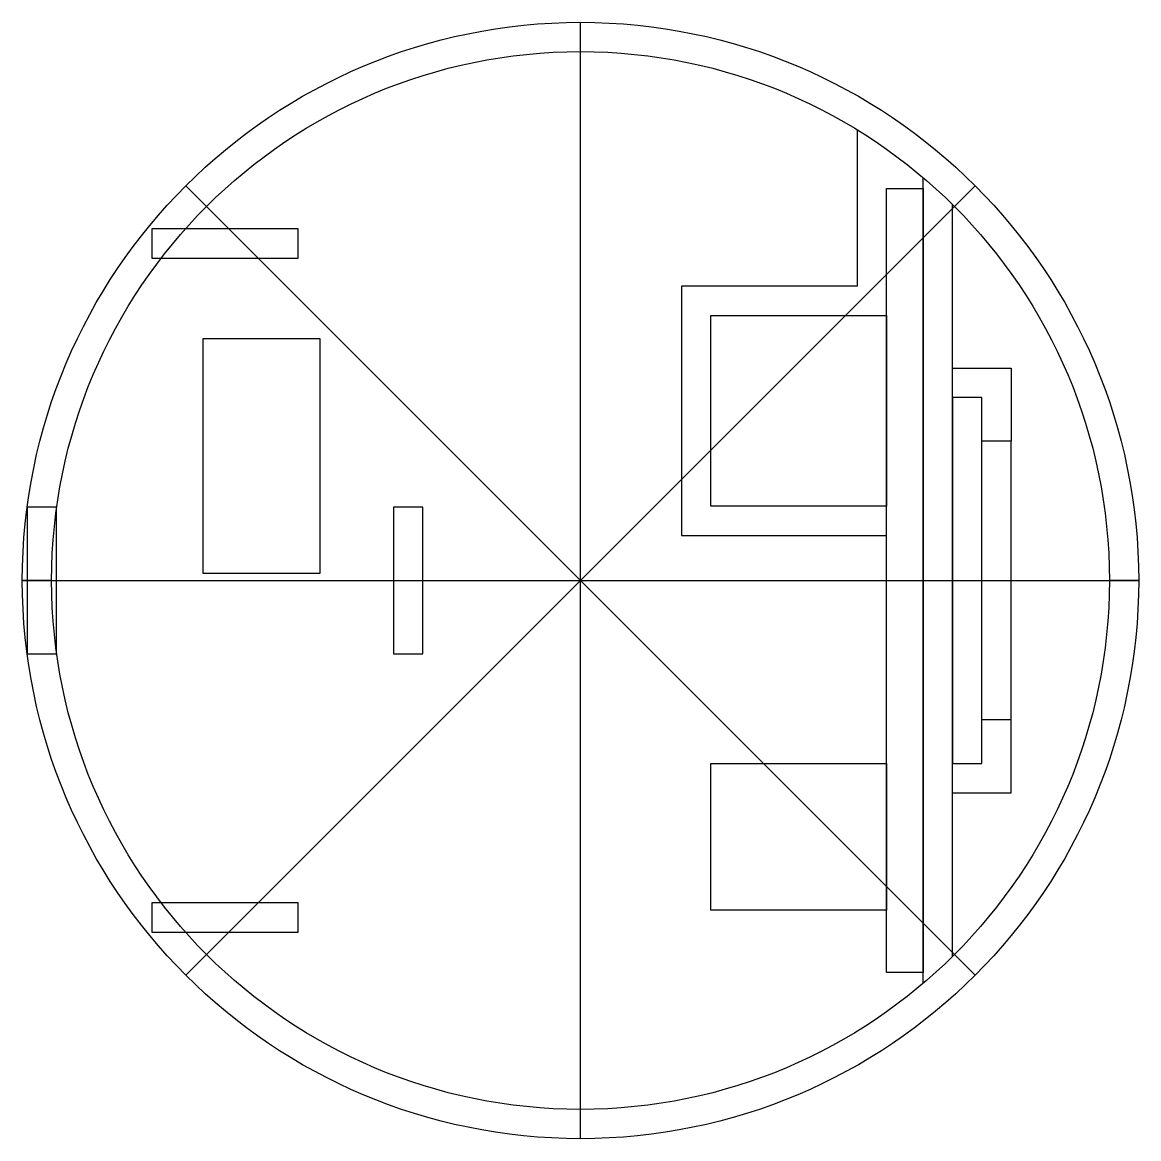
# Model space of a CAD drawing. Header units: millimetres. Extents: x -38.1 to 38.1, y -38.1 to 38.1.
import ezdxf

# ---------------------------------------------------------------- set-up
doc = ezdxf.new("R2010")
doc.units = ezdxf.units.MM
doc.layers.get('0').update_dxf_attribs({"linetype": 'CONTINUOUS'})

msp = doc.modelspace()

# ---------------------------------------------------------------- linework, layer by layer
for p, q in [((0, -38.1), (0, 38.1)), ((0, 36.1), (0, 38.1)), ((18.887, 30.765), (18.887, 20.08)), ((23.387, -27.5), (23.387, 27.5)), ((26.941, -26.941), (-26.941, 26.941)), ((26.941, 26.941), (-26.941, -26.941)), ((-25.527, 25.527), (-26.941, 26.941)), ((26.941, 26.941), (25.527, 25.527)), ((25.387, -25.665), (25.387, 25.665)), ((18.887, 20.08), (6.887, 20.08)), ((6.887, 20.08), (6.887, 3.08)), ((25.387, 14.5), (29.387, 14.5)), ((29.387, 14.5), (29.387, 9.5)), ((29.387, 9.5), (27.387, 9.5)), ((29.387, -9.5), (29.387, 9.5)), ((6.887, 3.08), (20.887, 3.08)), ((-38.1, 0), (38.1, 0)), ((-36.1, 0), (-38.1, 0)), ((1.75, 0), (22.5, 0)), ((38.1, 0), (36.1, 0)), ((29.387, -9.5), (27.387, -9.5)), ((29.387, -14.5), (29.387, -9.5)), ((25.387, -14.5), (29.387, -14.5)), ((-26.941, -26.941), (-25.527, -25.527)), ((26.941, -26.941), (25.527, -25.527)), ((0, -38.1), (0, -36.1))]:
    msp.add_line(p, q)
for points in [[(20.887, 26.75), (23.387, 26.75), (23.387, -26.75), (20.887, -26.75)], [(-19.27, 24), (-29.27, 24), (-29.27, 22), (-19.27, 22)], [(8.887, 18.08), (20.887, 18.08), (20.887, 5.08), (8.887, 5.08)], [(-17.77, 16.5), (-25.77, 16.5), (-25.77, 0.5), (-17.77, 0.5)], [(27.387, 12.5), (25.387, 12.5), (25.387, -12.5), (27.387, -12.5)], [(-35.77, 5), (-37.77, 5), (-37.77, -5), (-35.77, -5)], [(-10.77, 5), (-12.77, 5), (-12.77, -5), (-10.77, -5)], [(8.887, -12.5), (20.887, -12.5), (20.887, -22.5), (8.887, -22.5)], [(-19.27, -22), (-29.27, -22), (-29.27, -24), (-19.27, -24)]]:
    msp.add_lwpolyline(points, close=True)
for radius in [38.1, 36.1]:
    msp.add_circle((0, 0), radius)

doc.saveas('drawing.dxf')
